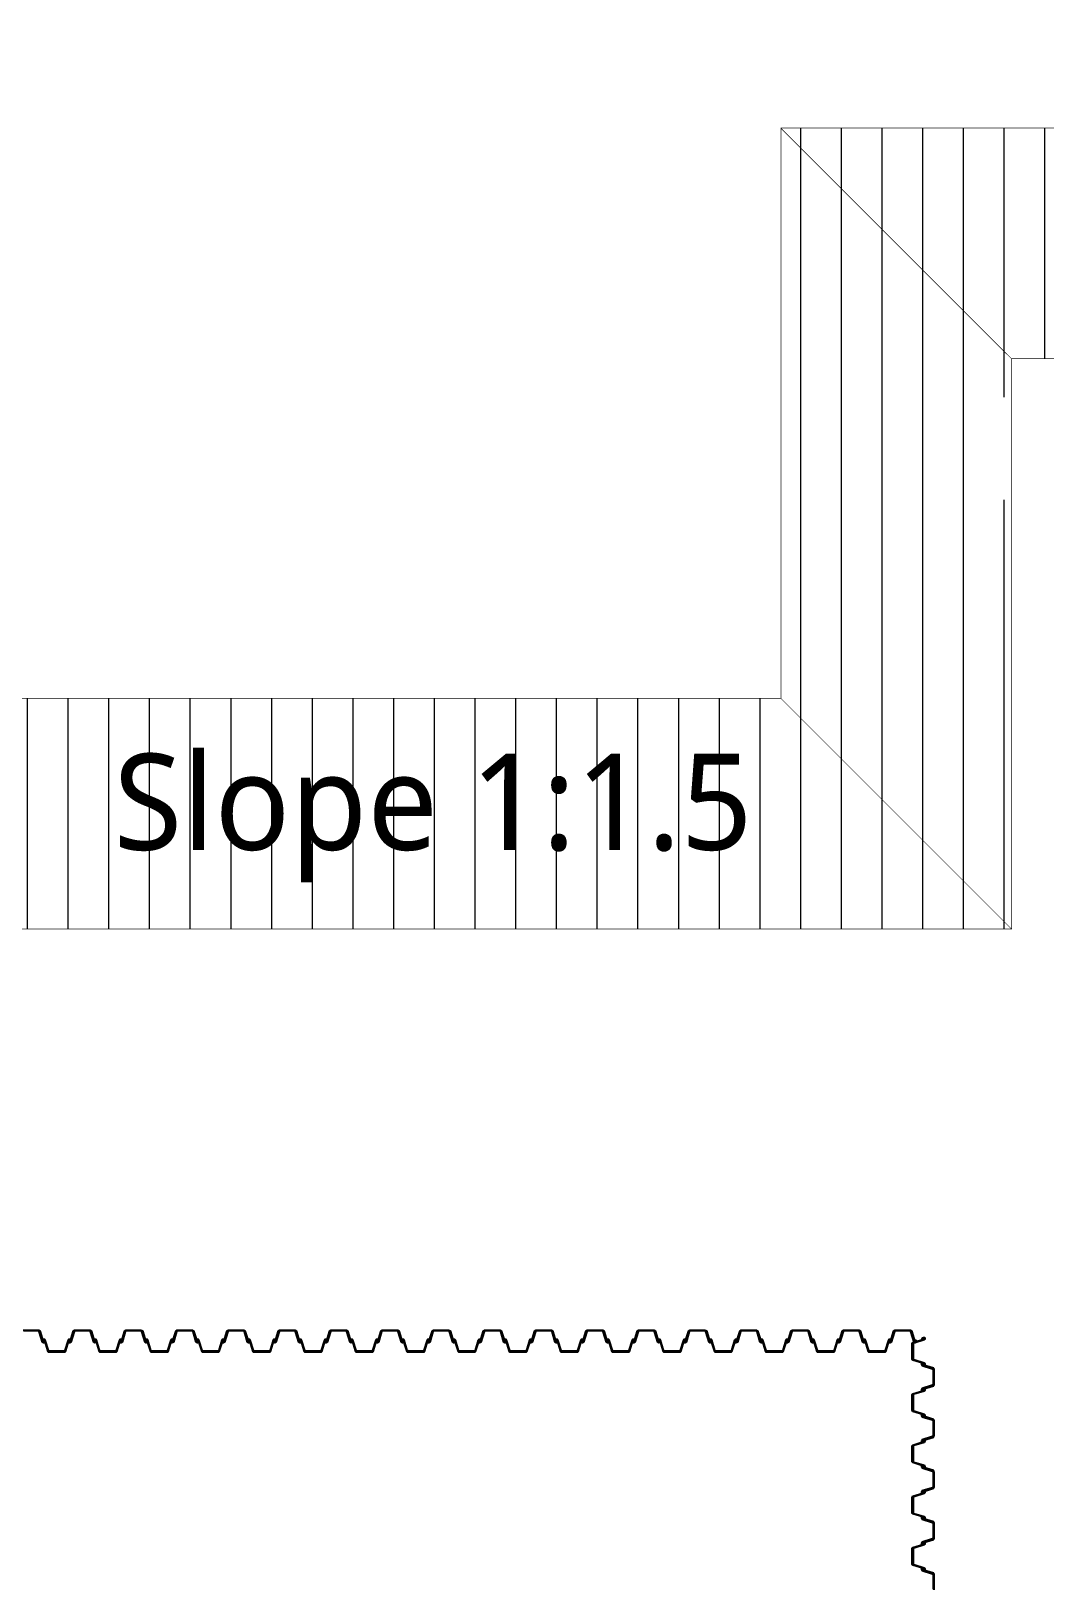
# Model space of a CAD drawing. Header units: millimetres. Extents: x -383953 to 676589, y -101685 to 196247.
# Drawn here: x 182300 to 198121, y 38310 to 62516 of the extents above; entities that cross this region are included whole.
import ezdxf
from ezdxf.enums import TextEntityAlignment as Align

# ---------------------------------------------------------------- set-up
doc = ezdxf.new("R2010")
doc.units = ezdxf.units.MM
doc.layers.add('$0$NDC_S_THIN LINE', color=7, linetype='Continuous', lineweight=20)
doc.layers.add('C-TEXT', color=7, linetype='Continuous')
doc.layers.add('SHEET Pile', color=2, linetype='Continuous')
doc.styles.add('JY-T', font='malgun.ttf')

msp = doc.modelspace()

# ---------------------------------------------------------------- hatches: boundary and pattern name
at = {"layer": '$0$NDC_S_THIN LINE', "ltscale": 100}
h = msp.add_hatch(dxfattribs=at)
h.set_pattern_fill('ANSI31', scale=200, angle=45)
h.paths.add_polyline_path([(178175, 46600), (176250, 46600), (176250, 41912.6), (176414.1, 41912.6, 0.3603311), (176430, 41925.8), (176482, 42095.4), (176520.5, 42095.4), (176565.7, 42239.8), (176834.3, 42239.8), (176896.2, 42078.8, -0.5059984), (176899, 42082.6), (176905.5, 42093.8, 0.6924774), (176885.2, 42074.9, 1.6194443), (176882.5, 42042.9), (176829, 42217.3, 0.2992329), (176814.1, 42227.1), (176585.9, 42227.1, 0.3602077), (176570, 42213.9), (176517.9, 42044.3), (176479.5, 42044.3), (176434.3, 41899.8), (176250, 41899.8), (176250, 41029.3, -0.2409523), (178175, 41733)])
h.paths.add_polyline_path([(177693.6, 42057.1), (177701, 42057.1, 0.5393699), (177703.7, 42061.2), (177696.3, 42061.2, -0.5393699)], flags=16)
h.paths.add_polyline_path([(179850, 44350), (178675, 44350), (178675, 41912.6), (178814.1, 41912.6, 0.3603311), (178830, 41925.8), (178882, 42095.4), (178920.5, 42095.4), (178965.7, 42239.8), (179234.3, 42239.8), (179296.2, 42078.8, -0.5059984), (179299, 42082.6), (179305.5, 42093.8, 0.6924774), (179285.2, 42074.9, 1.6194443), (179282.5, 42042.9), (179229, 42217.3, 0.2992329), (179214.1, 42227.1), (178985.9, 42227.1, 0.3602077), (178970, 42213.9), (178917.9, 42044.3), (178879.5, 42044.3), (178834.3, 41899.8), (178675, 41899.8), (178675, 41612.2, -0.1377781), (179661.6, 40899.8), (179800, 40899.8), (179800, 42218.9, 0.6982904), (179770, 42213.9), (179717.9, 42044.3), (179679.5, 42044.3), (179634.3, 41899.8), (179365.7, 41899.8), (179303.8, 42060.9, -0.5059984), (179301, 42057.1), (179286.4, 42057.1, 1.1344504), (179314.8, 42064.8, 1.6214623), (179317.5, 42096.7), (179371, 41922.4, 0.2992329), (179385.9, 41912.6), (179614.1, 41912.6, 0.3603311), (179630, 41925.8), (179682, 42095.4), (179720.5, 42095.4), (179765.7, 42239.8), (179800, 42239.8), (179800, 42312.5), (179850, 42403.3)])
h.paths.add_polyline_path([(179850, 45900), (179800, 45900), (179800, 46600), (178675, 46600), (178675, 44850), (179850, 44850)])
h.paths.add_polyline_path([(181950, 52100), (176250, 52100), (176250, 47100), (179800, 47100), (179800, 47500), (179850, 47500), (179850, 48500), (181950, 48500)])
h.paths.add_polyline_path([(191600, 52100), (181950, 52100), (181950, 48500), (191600, 48500)])
h.paths.add_polyline_path([(197600, 55200), (197400, 55200), (197400, 56000), (194000, 56000), (194000, 52100), (191600, 52100), (191600, 48500), (197600, 48500)])
h.paths.add_polyline_path([(199400, 61000), (194000, 61000), (194000, 56000), (197400, 56000), (197400, 56800), (197600, 56800), (197600, 57400), (199400, 57400)])
h.paths.add_polyline_path([(207800, 61000), (199400, 61000), (199400, 57400), (207800, 57400)])
h.paths.add_polyline_path([(213625, 61000), (207800, 61000), (207800, 57400), (213625, 57400)])
h.paths.add_polyline_path([(202345, 58797.3), (214615.8, 58854.4), (214598.8, 62515.8), (202328, 62458.7)], flags=9)

# ---------------------------------------------------------------- linework, layer by layer
at = {"layer": '$0$NDC_S_THIN LINE', "color": 7, "ltscale": 100, "const_width": 10}
for points in [[(176250, 40899.8), (176250, 52100), (194000, 52100), (194000, 61000), (213750, 61000)], [(194000, 61000), (197600, 57400)], [(179850, 40899.8), (179850, 48500), (197600, 48500), (197600, 57400), (213750, 57400)], [(194000, 52100), (197600, 48500)]]:
    msp.add_lwpolyline(points, dxfattribs=at)
at = {"layer": 'SHEET Pile'}
for points in [[(182177.5, 42239.8), (182422.5, 42239.8, -0.2992329), (182437.4, 42230.1), (182490.9, 42058.9, 0.2992329), (182493.6, 42057.1), (182501, 42057.1, 0.5393699), (182503.7, 42061.2), (182496.3, 42078.5, -0.5393699), (182499, 42082.6), (182506.4, 42082.6, -0.2992329), (182509.1, 42080.8), (182514.8, 42064.8, -0.5351003), (182501, 42044.3), (182493.6, 42044.3, -0.2992329), (182479.2, 42053.8)], [(182479, 42054.1), (182429, 42217.3, 0.2992329), (182414.1, 42227.1), (182185.9, 42227.1, 0.2992329)], [(183279, 42054.1), (183229, 42217.3, 0.2992329), (183214.1, 42227.1), (182985.9, 42227.1, 0.2992329), (182971, 42217.3), (182920.8, 42053.8, -0.2992329), (182906.4, 42044.3), (182899, 42044.3, -0.5351003), (182885.2, 42064.8), (182890.9, 42080.8, -0.2992329), (182893.6, 42082.6), (182901, 42082.6, -0.5393699), (182903.7, 42078.5), (182896.3, 42061.2, 0.5393699), (182899, 42057.1), (182906.4, 42057.1, 0.2992329), (182909.1, 42058.9), (182962.6, 42230.1, -0.2992329), (182977.5, 42239.8), (183222.5, 42239.8, -0.2992329), (183237.4, 42230.1), (183290.9, 42058.9, 0.2992329), (183293.6, 42057.1), (183301, 42057.1, 0.5393699), (183303.7, 42061.2), (183296.3, 42078.5, -0.5393699), (183299, 42082.6), (183306.4, 42082.6, -0.2992329), (183309.1, 42080.8), (183314.8, 42064.8, -0.5351003), (183301, 42044.3), (183293.6, 42044.3, -0.2992329), (183279.2, 42053.8)], [(184079, 42054.1), (184029, 42217.3, 0.2992329), (184014.1, 42227.1), (183785.9, 42227.1, 0.2992329), (183771, 42217.3), (183720.8, 42053.8, -0.2992329), (183706.4, 42044.3), (183699, 42044.3, -0.5351003), (183685.2, 42064.8), (183690.9, 42080.8, -0.2992329), (183693.6, 42082.6), (183701, 42082.6, -0.5393699), (183703.7, 42078.5), (183696.3, 42061.2, 0.5393699), (183699, 42057.1), (183706.4, 42057.1, 0.2992329), (183709.1, 42058.9), (183762.6, 42230.1, -0.2992329), (183777.5, 42239.8), (184022.5, 42239.8, -0.2992329), (184037.4, 42230.1), (184090.9, 42058.9, 0.2992329), (184093.6, 42057.1), (184101, 42057.1, 0.5393699), (184103.7, 42061.2), (184096.3, 42078.5, -0.5393699), (184099, 42082.6), (184106.4, 42082.6, -0.2992329), (184109.1, 42080.8), (184114.8, 42064.8, -0.5351003), (184101, 42044.3), (184093.6, 42044.3, -0.2992329), (184079.2, 42053.8)], [(184879, 42054.1), (184829, 42217.3, 0.2992329), (184814.1, 42227.1), (184585.9, 42227.1, 0.2992329), (184571, 42217.3), (184520.8, 42053.8, -0.2992329), (184506.4, 42044.3), (184499, 42044.3, -0.5351003), (184485.2, 42064.8), (184490.9, 42080.8, -0.2992329), (184493.6, 42082.6), (184501, 42082.6, -0.5393699), (184503.7, 42078.5), (184496.3, 42061.2, 0.5393699), (184499, 42057.1), (184506.4, 42057.1, 0.2992329), (184509.1, 42058.9), (184562.6, 42230.1, -0.2992329), (184577.5, 42239.8), (184822.5, 42239.8, -0.2992329), (184837.4, 42230.1), (184890.9, 42058.9, 0.2992329), (184893.6, 42057.1), (184901, 42057.1, 0.5393699), (184903.7, 42061.2), (184896.3, 42078.5, -0.5393699), (184899, 42082.6), (184906.4, 42082.6, -0.2992329), (184909.1, 42080.8), (184914.8, 42064.8, -0.5351003), (184901, 42044.3), (184893.6, 42044.3, -0.2992329), (184879.2, 42053.8)], [(185679, 42054.1), (185629, 42217.3, 0.2992329), (185614.1, 42227.1), (185385.9, 42227.1, 0.2992329), (185371, 42217.3), (185320.8, 42053.8, -0.2992329), (185306.4, 42044.3), (185299, 42044.3, -0.5351003), (185285.2, 42064.8), (185290.9, 42080.8, -0.2992329), (185293.6, 42082.6), (185301, 42082.6, -0.5393699), (185303.7, 42078.5), (185296.3, 42061.2, 0.5393699), (185299, 42057.1), (185306.4, 42057.1, 0.2992329), (185309.1, 42058.9), (185362.6, 42230.1, -0.2992329), (185377.5, 42239.8), (185622.5, 42239.8, -0.2992329), (185637.4, 42230.1), (185690.9, 42058.9, 0.2992329), (185693.6, 42057.1), (185701, 42057.1, 0.5393699), (185703.7, 42061.2), (185696.3, 42078.5, -0.5393699), (185699, 42082.6), (185706.4, 42082.6, -0.2992329), (185709.1, 42080.8), (185714.8, 42064.8, -0.5351003), (185701, 42044.3), (185693.6, 42044.3, -0.2992329), (185679.2, 42053.8)], [(186479, 42054.1), (186429, 42217.3, 0.2992329), (186414.1, 42227.1), (186185.9, 42227.1, 0.2992329), (186171, 42217.3), (186120.8, 42053.8, -0.2992329), (186106.4, 42044.3), (186099, 42044.3, -0.5351003), (186085.2, 42064.8), (186090.9, 42080.8, -0.2992329), (186093.6, 42082.6), (186101, 42082.6, -0.5393699), (186103.7, 42078.5), (186096.3, 42061.2, 0.5393699), (186099, 42057.1), (186106.4, 42057.1, 0.2992329), (186109.1, 42058.9), (186162.6, 42230.1, -0.2992329), (186177.5, 42239.8), (186422.5, 42239.8, -0.2992329), (186437.4, 42230.1), (186490.9, 42058.9, 0.2992329), (186493.6, 42057.1), (186501, 42057.1, 0.5393699), (186503.7, 42061.2), (186496.3, 42078.5, -0.5393699), (186499, 42082.6), (186506.4, 42082.6, -0.2992329), (186509.1, 42080.8), (186514.8, 42064.8, -0.5351003), (186501, 42044.3), (186493.6, 42044.3, -0.2992329), (186479.2, 42053.8)], [(187279, 42054.1), (187229, 42217.3, 0.2992329), (187214.1, 42227.1), (186985.9, 42227.1, 0.2992329), (186971, 42217.3), (186920.8, 42053.8, -0.2992329), (186906.4, 42044.3), (186899, 42044.3, -0.5351003), (186885.2, 42064.8), (186890.9, 42080.8, -0.2992329), (186893.6, 42082.6), (186901, 42082.6, -0.5393699), (186903.7, 42078.5), (186896.3, 42061.2, 0.5393699), (186899, 42057.1), (186906.4, 42057.1, 0.2992329), (186909.1, 42058.9), (186962.6, 42230.1, -0.2992329), (186977.5, 42239.8), (187222.5, 42239.8, -0.2992329), (187237.4, 42230.1), (187290.9, 42058.9, 0.2992329), (187293.6, 42057.1), (187301, 42057.1, 0.5393699), (187303.7, 42061.2), (187296.3, 42078.5, -0.5393699), (187299, 42082.6), (187306.4, 42082.6, -0.2992329), (187309.1, 42080.8), (187314.8, 42064.8, -0.5351003), (187301, 42044.3), (187293.6, 42044.3, -0.2992329), (187279.2, 42053.8)], [(188079, 42054.1), (188029, 42217.3, 0.2992329), (188014.1, 42227.1), (187785.9, 42227.1, 0.2992329), (187771, 42217.3), (187720.8, 42053.8, -0.2992329), (187706.4, 42044.3), (187699, 42044.3, -0.5351003), (187685.2, 42064.8), (187690.9, 42080.8, -0.2992329), (187693.6, 42082.6), (187701, 42082.6, -0.5393699), (187703.7, 42078.5), (187696.3, 42061.2, 0.5393699), (187699, 42057.1), (187706.4, 42057.1, 0.2992329), (187709.1, 42058.9), (187762.6, 42230.1, -0.2992329), (187777.5, 42239.8), (188022.5, 42239.8, -0.2992329), (188037.4, 42230.1), (188090.9, 42058.9, 0.2992329), (188093.6, 42057.1), (188101, 42057.1, 0.5393699), (188103.7, 42061.2), (188096.3, 42078.5, -0.5393699), (188099, 42082.6), (188106.4, 42082.6, -0.2992329), (188109.1, 42080.8), (188114.8, 42064.8, -0.5351003), (188101, 42044.3), (188093.6, 42044.3, -0.2992329), (188079.2, 42053.8)], [(188879, 42054.1), (188829, 42217.3, 0.2992329), (188814.1, 42227.1), (188585.9, 42227.1, 0.2992329), (188571, 42217.3), (188520.8, 42053.8, -0.2992329), (188506.4, 42044.3), (188499, 42044.3, -0.5351003), (188485.2, 42064.8), (188490.9, 42080.8, -0.2992329), (188493.6, 42082.6), (188501, 42082.6, -0.5393699), (188503.7, 42078.5), (188496.3, 42061.2, 0.5393699), (188499, 42057.1), (188506.4, 42057.1, 0.2992329), (188509.1, 42058.9), (188562.6, 42230.1, -0.2992329), (188577.5, 42239.8), (188822.5, 42239.8, -0.2992329), (188837.4, 42230.1), (188890.9, 42058.9, 0.2992329), (188893.6, 42057.1), (188901, 42057.1, 0.5393699), (188903.7, 42061.2), (188896.3, 42078.5, -0.5393699), (188899, 42082.6), (188906.4, 42082.6, -0.2992329), (188909.1, 42080.8), (188914.8, 42064.8, -0.5351003), (188901, 42044.3), (188893.6, 42044.3, -0.2992329), (188879.2, 42053.8)], [(189679, 42054.1), (189629, 42217.3, 0.2992329), (189614.1, 42227.1), (189385.9, 42227.1, 0.2992329), (189371, 42217.3), (189320.8, 42053.8, -0.2992329), (189306.4, 42044.3), (189299, 42044.3, -0.5351003), (189285.2, 42064.8), (189290.9, 42080.8, -0.2992329), (189293.6, 42082.6), (189301, 42082.6, -0.5393699), (189303.7, 42078.5), (189296.3, 42061.2, 0.5393699), (189299, 42057.1), (189306.4, 42057.1, 0.2992329), (189309.1, 42058.9), (189362.6, 42230.1, -0.2992329), (189377.5, 42239.8), (189622.5, 42239.8, -0.2992329), (189637.4, 42230.1), (189690.9, 42058.9, 0.2992329), (189693.6, 42057.1), (189701, 42057.1, 0.5393699), (189703.7, 42061.2), (189696.3, 42078.5, -0.5393699), (189699, 42082.6), (189706.4, 42082.6, -0.2992329), (189709.1, 42080.8), (189714.8, 42064.8, -0.5351003), (189701, 42044.3), (189693.6, 42044.3, -0.2992329), (189679.2, 42053.8)], [(190479, 42054.1), (190429, 42217.3, 0.2992329), (190414.1, 42227.1), (190185.9, 42227.1, 0.2992329), (190171, 42217.3), (190120.8, 42053.8, -0.2992329), (190106.4, 42044.3), (190099, 42044.3, -0.5351003), (190085.2, 42064.8), (190090.9, 42080.8, -0.2992329), (190093.6, 42082.6), (190101, 42082.6, -0.5393699), (190103.7, 42078.5), (190096.3, 42061.2, 0.5393699), (190099, 42057.1), (190106.4, 42057.1, 0.2992329), (190109.1, 42058.9), (190162.6, 42230.1, -0.2992329), (190177.5, 42239.8), (190422.5, 42239.8, -0.2992329), (190437.4, 42230.1), (190490.9, 42058.9, 0.2992329), (190493.6, 42057.1), (190501, 42057.1, 0.5393699), (190503.7, 42061.2), (190496.3, 42078.5, -0.5393699), (190499, 42082.6), (190506.4, 42082.6, -0.2992329), (190509.1, 42080.8), (190514.8, 42064.8, -0.5351003), (190501, 42044.3), (190493.6, 42044.3, -0.2992329), (190479.2, 42053.8)], [(191279, 42054.1), (191229, 42217.3, 0.2992329), (191214.1, 42227.1), (190985.9, 42227.1, 0.2992329), (190971, 42217.3), (190920.8, 42053.8, -0.2992329), (190906.4, 42044.3), (190899, 42044.3, -0.5351003), (190885.2, 42064.8), (190890.9, 42080.8, -0.2992329), (190893.6, 42082.6), (190901, 42082.6, -0.5393699), (190903.7, 42078.5), (190896.3, 42061.2, 0.5393699), (190899, 42057.1), (190906.4, 42057.1, 0.2992329), (190909.1, 42058.9), (190962.6, 42230.1, -0.2992329), (190977.5, 42239.8), (191222.5, 42239.8, -0.2992329), (191237.4, 42230.1), (191290.9, 42058.9, 0.2992329), (191293.6, 42057.1), (191301, 42057.1, 0.5393699), (191303.7, 42061.2), (191296.3, 42078.5, -0.5393699), (191299, 42082.6), (191306.4, 42082.6, -0.2992329), (191309.1, 42080.8), (191314.8, 42064.8, -0.5351003), (191301, 42044.3), (191293.6, 42044.3, -0.2992329), (191279.2, 42053.8)], [(192079, 42054.1), (192029, 42217.3, 0.2992329), (192014.1, 42227.1), (191785.9, 42227.1, 0.2992329), (191771, 42217.3), (191720.8, 42053.8, -0.2992329), (191706.4, 42044.3), (191699, 42044.3, -0.5351003), (191685.2, 42064.8), (191690.9, 42080.8, -0.2992329), (191693.6, 42082.6), (191701, 42082.6, -0.5393699), (191703.7, 42078.5), (191696.3, 42061.2, 0.5393699), (191699, 42057.1), (191706.4, 42057.1, 0.2992329), (191709.1, 42058.9), (191762.6, 42230.1, -0.2992329), (191777.5, 42239.8), (192022.5, 42239.8, -0.2992329), (192037.4, 42230.1), (192090.9, 42058.9, 0.2992329), (192093.6, 42057.1), (192101, 42057.1, 0.5393699), (192103.7, 42061.2), (192096.3, 42078.5, -0.5393699), (192099, 42082.6), (192106.4, 42082.6, -0.2992329), (192109.1, 42080.8), (192114.8, 42064.8, -0.5351003), (192101, 42044.3), (192093.6, 42044.3, -0.2992329), (192079.2, 42053.8)], [(192879, 42054.1), (192829, 42217.3, 0.2992329), (192814.1, 42227.1), (192585.9, 42227.1, 0.2992329), (192571, 42217.3), (192520.8, 42053.8, -0.2992329), (192506.4, 42044.3), (192499, 42044.3, -0.5351003), (192485.2, 42064.8), (192490.9, 42080.8, -0.2992329), (192493.6, 42082.6), (192501, 42082.6, -0.5393699), (192503.7, 42078.5), (192496.3, 42061.2, 0.5393699), (192499, 42057.1), (192506.4, 42057.1, 0.2992329), (192509.1, 42058.9), (192562.6, 42230.1, -0.2992329), (192577.5, 42239.8), (192822.5, 42239.8, -0.2992329), (192837.4, 42230.1), (192890.9, 42058.9, 0.2992329), (192893.6, 42057.1), (192901, 42057.1, 0.5393699), (192903.7, 42061.2), (192896.3, 42078.5, -0.5393699), (192899, 42082.6), (192906.4, 42082.6, -0.2992329), (192909.1, 42080.8), (192914.8, 42064.8, -0.5351003), (192901, 42044.3), (192893.6, 42044.3, -0.2992329), (192879.2, 42053.8)], [(193679, 42054.1), (193629, 42217.3, 0.2992329), (193614.1, 42227.1), (193385.9, 42227.1, 0.2992329), (193371, 42217.3), (193320.8, 42053.8, -0.2992329), (193306.4, 42044.3), (193299, 42044.3, -0.5351003), (193285.2, 42064.8), (193290.9, 42080.8, -0.2992329), (193293.6, 42082.6), (193301, 42082.6, -0.5393699), (193303.7, 42078.5), (193296.3, 42061.2, 0.5393699), (193299, 42057.1), (193306.4, 42057.1, 0.2992329), (193309.1, 42058.9), (193362.6, 42230.1, -0.2992329), (193377.5, 42239.8), (193622.5, 42239.8, -0.2992329), (193637.4, 42230.1), (193690.9, 42058.9, 0.2992329), (193693.6, 42057.1), (193701, 42057.1, 0.5393699), (193703.7, 42061.2), (193696.3, 42078.5, -0.5393699), (193699, 42082.6), (193706.4, 42082.6, -0.2992329), (193709.1, 42080.8), (193714.8, 42064.8, -0.5351003), (193701, 42044.3), (193693.6, 42044.3, -0.2992329), (193679.2, 42053.8)], [(194479, 42054.1), (194429, 42217.3, 0.2992329), (194414.1, 42227.1), (194185.9, 42227.1, 0.2992329), (194171, 42217.3), (194120.8, 42053.8, -0.2992329), (194106.4, 42044.3), (194099, 42044.3, -0.5351003), (194085.2, 42064.8), (194090.9, 42080.8, -0.2992329), (194093.6, 42082.6), (194101, 42082.6, -0.5393699), (194103.7, 42078.5), (194096.3, 42061.2, 0.5393699), (194099, 42057.1), (194106.4, 42057.1, 0.2992329), (194109.1, 42058.9), (194162.6, 42230.1, -0.2992329), (194177.5, 42239.8), (194422.5, 42239.8, -0.2992329), (194437.4, 42230.1), (194490.9, 42058.9, 0.2992329), (194493.6, 42057.1), (194501, 42057.1, 0.5393699), (194503.7, 42061.2), (194496.3, 42078.5, -0.5393699), (194499, 42082.6), (194506.4, 42082.6, -0.2992329), (194509.1, 42080.8), (194514.8, 42064.8, -0.5351003), (194501, 42044.3), (194493.6, 42044.3, -0.2992329), (194479.2, 42053.8)], [(195279, 42054.1), (195229, 42217.3, 0.2992329), (195214.1, 42227.1), (194985.9, 42227.1, 0.2992329), (194971, 42217.3), (194920.8, 42053.8, -0.2992329), (194906.4, 42044.3), (194899, 42044.3, -0.5351003), (194885.2, 42064.8), (194890.9, 42080.8, -0.2992329), (194893.6, 42082.6), (194901, 42082.6, -0.5393699), (194903.7, 42078.5), (194896.3, 42061.2, 0.5393699), (194899, 42057.1), (194906.4, 42057.1, 0.2992329), (194909.1, 42058.9), (194962.6, 42230.1, -0.2992329), (194977.5, 42239.8), (195222.5, 42239.8, -0.2992329), (195237.4, 42230.1), (195290.9, 42058.9, 0.2992329), (195293.6, 42057.1), (195301, 42057.1, 0.5393699), (195303.7, 42061.2), (195296.3, 42078.5, -0.5393699), (195299, 42082.6), (195306.4, 42082.6, -0.2992329), (195309.1, 42080.8), (195314.8, 42064.8, -0.5351003), (195301, 42044.3), (195293.6, 42044.3, -0.2992329), (195279.2, 42053.8)], [(196079, 42054.1), (196029, 42217.3, 0.2992329), (196014.1, 42227.1), (195785.9, 42227.1, 0.2992329), (195771, 42217.3), (195720.8, 42053.8, -0.2992329), (195706.4, 42044.3), (195699, 42044.3, -0.5351003), (195685.2, 42064.8), (195690.9, 42080.8, -0.2992329), (195693.6, 42082.6), (195701, 42082.6, -0.5393699), (195703.7, 42078.5), (195696.3, 42061.2, 0.5393699), (195699, 42057.1), (195706.4, 42057.1, 0.2992329), (195709.1, 42058.9), (195762.6, 42230.1, -0.2992329), (195777.5, 42239.8), (196022.5, 42239.8, -0.2992329), (196037.4, 42230.1), (196090.9, 42058.9, 0.2992329), (196093.6, 42057.1), (196101, 42057.1, 0.5393699), (196103.7, 42061.2), (196096.3, 42078.5, -0.5393699), (196099, 42082.6), (196106.4, 42082.6, -0.2992329), (196109.1, 42080.8), (196114.8, 42064.8, -0.5351003), (196101, 42044.3), (196093.6, 42044.3, -0.2992329), (196079.2, 42053.8)], [(196235.7, 42089), (196072.5, 42039, 0.2992329), (196062.8, 42024.1), (196062.8, 41795.9, 0.2992329), (196072.5, 41781), (196236, 41730.8, -0.2992329), (196245.5, 41716.4), (196245.5, 41709, -0.5351003), (196225.1, 41695.2), (196209, 41700.9, -0.2992329), (196207.2, 41703.6), (196207.2, 41711, -0.5393699), (196211.4, 41713.7), (196228.6, 41706.3, 0.5393699), (196232.8, 41709), (196232.8, 41716.4, 0.2992329), (196231, 41719.1), (196059.8, 41772.6, -0.2992329), (196050, 41787.5), (196050, 42032.5, -0.2992329), (196059.8, 42047.4), (196231, 42100.9, 0.2992329), (196232.8, 42103.6), (196232.8, 42111, 0.5393699), (196228.6, 42113.7), (196211.4, 42106.3, -0.5393699), (196207.2, 42109), (196207.2, 42116.4, -0.2992329), (196209, 42119.1), (196225.1, 42124.8, -0.5351003), (196245.5, 42111), (196245.5, 42103.6, -0.2992329), (196236, 42089.2)], [(182879, 42085.6), (182829, 41922.4, -0.2992329), (182814.1, 41912.6), (182585.9, 41912.6, -0.2992329), (182571, 41922.4), (182520.8, 42085.9, 0.2992329), (182506.4, 42095.4), (182499, 42095.4, 0.5351003), (182485.2, 42074.9), (182490.9, 42058.9, 0.2992329), (182493.6, 42057.1), (182501, 42057.1, 0.5393699), (182503.7, 42061.2), (182496.3, 42078.5, -0.5393699), (182499, 42082.6), (182506.4, 42082.6, -0.2992329), (182509.1, 42080.8), (182562.6, 41909.6, 0.2992329), (182577.5, 41899.8), (182822.5, 41899.8, 0.2992329), (182837.4, 41909.6), (182890.9, 42080.8, -0.2992329), (182893.6, 42082.6), (182901, 42082.6, -0.5393699), (182903.7, 42078.5), (182896.3, 42061.2, 0.5393699), (182899, 42057.1), (182906.4, 42057.1, 0.2992329), (182909.1, 42058.9), (182914.8, 42074.9, 0.5351003), (182901, 42095.4), (182893.6, 42095.4, 0.2992329), (182879.2, 42085.9)], [(183679, 42085.6), (183629, 41922.4, -0.2992329), (183614.1, 41912.6), (183385.9, 41912.6, -0.2992329), (183371, 41922.4), (183320.8, 42085.9, 0.2992329), (183306.4, 42095.4), (183299, 42095.4, 0.5351003), (183285.2, 42074.9), (183290.9, 42058.9, 0.2992329), (183293.6, 42057.1), (183301, 42057.1, 0.5393699), (183303.7, 42061.2), (183296.3, 42078.5, -0.5393699), (183299, 42082.6), (183306.4, 42082.6, -0.2992329), (183309.1, 42080.8), (183362.6, 41909.6, 0.2992329), (183377.5, 41899.8), (183622.5, 41899.8, 0.2992329), (183637.4, 41909.6), (183690.9, 42080.8, -0.2992329), (183693.6, 42082.6), (183701, 42082.6, -0.5393699), (183703.7, 42078.5), (183696.3, 42061.2, 0.5393699), (183699, 42057.1), (183706.4, 42057.1, 0.2992329), (183709.1, 42058.9), (183714.8, 42074.9, 0.5351003), (183701, 42095.4), (183693.6, 42095.4, 0.2992329), (183679.2, 42085.9)], [(184479, 42085.6), (184429, 41922.4, -0.2992329), (184414.1, 41912.6), (184185.9, 41912.6, -0.2992329), (184171, 41922.4), (184120.8, 42085.9, 0.2992329), (184106.4, 42095.4), (184099, 42095.4, 0.5351003), (184085.2, 42074.9), (184090.9, 42058.9, 0.2992329), (184093.6, 42057.1), (184101, 42057.1, 0.5393699), (184103.7, 42061.2), (184096.3, 42078.5, -0.5393699), (184099, 42082.6), (184106.4, 42082.6, -0.2992329), (184109.1, 42080.8), (184162.6, 41909.6, 0.2992329), (184177.5, 41899.8), (184422.5, 41899.8, 0.2992329), (184437.4, 41909.6), (184490.9, 42080.8, -0.2992329), (184493.6, 42082.6), (184501, 42082.6, -0.5393699), (184503.7, 42078.5), (184496.3, 42061.2, 0.5393699), (184499, 42057.1), (184506.4, 42057.1, 0.2992329), (184509.1, 42058.9), (184514.8, 42074.9, 0.5351003), (184501, 42095.4), (184493.6, 42095.4, 0.2992329), (184479.2, 42085.9)], [(185279, 42085.6), (185229, 41922.4, -0.2992329), (185214.1, 41912.6), (184985.9, 41912.6, -0.2992329), (184971, 41922.4), (184920.8, 42085.9, 0.2992329), (184906.4, 42095.4), (184899, 42095.4, 0.5351003), (184885.2, 42074.9), (184890.9, 42058.9, 0.2992329), (184893.6, 42057.1), (184901, 42057.1, 0.5393699), (184903.7, 42061.2), (184896.3, 42078.5, -0.5393699), (184899, 42082.6), (184906.4, 42082.6, -0.2992329), (184909.1, 42080.8), (184962.6, 41909.6, 0.2992329), (184977.5, 41899.8), (185222.5, 41899.8, 0.2992329), (185237.4, 41909.6), (185290.9, 42080.8, -0.2992329), (185293.6, 42082.6), (185301, 42082.6, -0.5393699), (185303.7, 42078.5), (185296.3, 42061.2, 0.5393699), (185299, 42057.1), (185306.4, 42057.1, 0.2992329), (185309.1, 42058.9), (185314.8, 42074.9, 0.5351003), (185301, 42095.4), (185293.6, 42095.4, 0.2992329), (185279.2, 42085.9)], [(186079, 42085.6), (186029, 41922.4, -0.2992329), (186014.1, 41912.6), (185785.9, 41912.6, -0.2992329), (185771, 41922.4), (185720.8, 42085.9, 0.2992329), (185706.4, 42095.4), (185699, 42095.4, 0.5351003), (185685.2, 42074.9), (185690.9, 42058.9, 0.2992329), (185693.6, 42057.1), (185701, 42057.1, 0.5393699), (185703.7, 42061.2), (185696.3, 42078.5, -0.5393699), (185699, 42082.6), (185706.4, 42082.6, -0.2992329), (185709.1, 42080.8), (185762.6, 41909.6, 0.2992329), (185777.5, 41899.8), (186022.5, 41899.8, 0.2992329), (186037.4, 41909.6), (186090.9, 42080.8, -0.2992329), (186093.6, 42082.6), (186101, 42082.6, -0.5393699), (186103.7, 42078.5), (186096.3, 42061.2, 0.5393699), (186099, 42057.1), (186106.4, 42057.1, 0.2992329), (186109.1, 42058.9), (186114.8, 42074.9, 0.5351003), (186101, 42095.4), (186093.6, 42095.4, 0.2992329), (186079.2, 42085.9)], [(186879, 42085.6), (186829, 41922.4, -0.2992329), (186814.1, 41912.6), (186585.9, 41912.6, -0.2992329), (186571, 41922.4), (186520.8, 42085.9, 0.2992329), (186506.4, 42095.4), (186499, 42095.4, 0.5351003), (186485.2, 42074.9), (186490.9, 42058.9, 0.2992329), (186493.6, 42057.1), (186501, 42057.1, 0.5393699), (186503.7, 42061.2), (186496.3, 42078.5, -0.5393699), (186499, 42082.6), (186506.4, 42082.6, -0.2992329), (186509.1, 42080.8), (186562.6, 41909.6, 0.2992329), (186577.5, 41899.8), (186822.5, 41899.8, 0.2992329), (186837.4, 41909.6), (186890.9, 42080.8, -0.2992329), (186893.6, 42082.6), (186901, 42082.6, -0.5393699), (186903.7, 42078.5), (186896.3, 42061.2, 0.5393699), (186899, 42057.1), (186906.4, 42057.1, 0.2992329), (186909.1, 42058.9), (186914.8, 42074.9, 0.5351003), (186901, 42095.4), (186893.6, 42095.4, 0.2992329), (186879.2, 42085.9)], [(187679, 42085.6), (187629, 41922.4, -0.2992329), (187614.1, 41912.6), (187385.9, 41912.6, -0.2992329), (187371, 41922.4), (187320.8, 42085.9, 0.2992329), (187306.4, 42095.4), (187299, 42095.4, 0.5351003), (187285.2, 42074.9), (187290.9, 42058.9, 0.2992329), (187293.6, 42057.1), (187301, 42057.1, 0.5393699), (187303.7, 42061.2), (187296.3, 42078.5, -0.5393699), (187299, 42082.6), (187306.4, 42082.6, -0.2992329), (187309.1, 42080.8), (187362.6, 41909.6, 0.2992329), (187377.5, 41899.8), (187622.5, 41899.8, 0.2992329), (187637.4, 41909.6), (187690.9, 42080.8, -0.2992329), (187693.6, 42082.6), (187701, 42082.6, -0.5393699), (187703.7, 42078.5), (187696.3, 42061.2, 0.5393699), (187699, 42057.1), (187706.4, 42057.1, 0.2992329), (187709.1, 42058.9), (187714.8, 42074.9, 0.5351003), (187701, 42095.4), (187693.6, 42095.4, 0.2992329), (187679.2, 42085.9)], [(188479, 42085.6), (188429, 41922.4, -0.2992329), (188414.1, 41912.6), (188185.9, 41912.6, -0.2992329), (188171, 41922.4), (188120.8, 42085.9, 0.2992329), (188106.4, 42095.4), (188099, 42095.4, 0.5351003), (188085.2, 42074.9), (188090.9, 42058.9, 0.2992329), (188093.6, 42057.1), (188101, 42057.1, 0.5393699), (188103.7, 42061.2), (188096.3, 42078.5, -0.5393699), (188099, 42082.6), (188106.4, 42082.6, -0.2992329), (188109.1, 42080.8), (188162.6, 41909.6, 0.2992329), (188177.5, 41899.8), (188422.5, 41899.8, 0.2992329), (188437.4, 41909.6), (188490.9, 42080.8, -0.2992329), (188493.6, 42082.6), (188501, 42082.6, -0.5393699), (188503.7, 42078.5), (188496.3, 42061.2, 0.5393699), (188499, 42057.1), (188506.4, 42057.1, 0.2992329), (188509.1, 42058.9), (188514.8, 42074.9, 0.5351003), (188501, 42095.4), (188493.6, 42095.4, 0.2992329), (188479.2, 42085.9)], [(189279, 42085.6), (189229, 41922.4, -0.2992329), (189214.1, 41912.6), (188985.9, 41912.6, -0.2992329), (188971, 41922.4), (188920.8, 42085.9, 0.2992329), (188906.4, 42095.4), (188899, 42095.4, 0.5351003), (188885.2, 42074.9), (188890.9, 42058.9, 0.2992329), (188893.6, 42057.1), (188901, 42057.1, 0.5393699), (188903.7, 42061.2), (188896.3, 42078.5, -0.5393699), (188899, 42082.6), (188906.4, 42082.6, -0.2992329), (188909.1, 42080.8), (188962.6, 41909.6, 0.2992329), (188977.5, 41899.8), (189222.5, 41899.8, 0.2992329), (189237.4, 41909.6), (189290.9, 42080.8, -0.2992329), (189293.6, 42082.6), (189301, 42082.6, -0.5393699), (189303.7, 42078.5), (189296.3, 42061.2, 0.5393699), (189299, 42057.1), (189306.4, 42057.1, 0.2992329), (189309.1, 42058.9), (189314.8, 42074.9, 0.5351003), (189301, 42095.4), (189293.6, 42095.4, 0.2992329), (189279.2, 42085.9)], [(190079, 42085.6), (190029, 41922.4, -0.2992329), (190014.1, 41912.6), (189785.9, 41912.6, -0.2992329), (189771, 41922.4), (189720.8, 42085.9, 0.2992329), (189706.4, 42095.4), (189699, 42095.4, 0.5351003), (189685.2, 42074.9), (189690.9, 42058.9, 0.2992329), (189693.6, 42057.1), (189701, 42057.1, 0.5393699), (189703.7, 42061.2), (189696.3, 42078.5, -0.5393699), (189699, 42082.6), (189706.4, 42082.6, -0.2992329), (189709.1, 42080.8), (189762.6, 41909.6, 0.2992329), (189777.5, 41899.8), (190022.5, 41899.8, 0.2992329), (190037.4, 41909.6), (190090.9, 42080.8, -0.2992329), (190093.6, 42082.6), (190101, 42082.6, -0.5393699), (190103.7, 42078.5), (190096.3, 42061.2, 0.5393699), (190099, 42057.1), (190106.4, 42057.1, 0.2992329), (190109.1, 42058.9), (190114.8, 42074.9, 0.5351003), (190101, 42095.4), (190093.6, 42095.4, 0.2992329), (190079.2, 42085.9)], [(190879, 42085.6), (190829, 41922.4, -0.2992329), (190814.1, 41912.6), (190585.9, 41912.6, -0.2992329), (190571, 41922.4), (190520.8, 42085.9, 0.2992329), (190506.4, 42095.4), (190499, 42095.4, 0.5351003), (190485.2, 42074.9), (190490.9, 42058.9, 0.2992329), (190493.6, 42057.1), (190501, 42057.1, 0.5393699), (190503.7, 42061.2), (190496.3, 42078.5, -0.5393699), (190499, 42082.6), (190506.4, 42082.6, -0.2992329), (190509.1, 42080.8), (190562.6, 41909.6, 0.2992329), (190577.5, 41899.8), (190822.5, 41899.8, 0.2992329), (190837.4, 41909.6), (190890.9, 42080.8, -0.2992329), (190893.6, 42082.6), (190901, 42082.6, -0.5393699), (190903.7, 42078.5), (190896.3, 42061.2, 0.5393699), (190899, 42057.1), (190906.4, 42057.1, 0.2992329), (190909.1, 42058.9), (190914.8, 42074.9, 0.5351003), (190901, 42095.4), (190893.6, 42095.4, 0.2992329), (190879.2, 42085.9)], [(191679, 42085.6), (191629, 41922.4, -0.2992329), (191614.1, 41912.6), (191385.9, 41912.6, -0.2992329), (191371, 41922.4), (191320.8, 42085.9, 0.2992329), (191306.4, 42095.4), (191299, 42095.4, 0.5351003), (191285.2, 42074.9), (191290.9, 42058.9, 0.2992329), (191293.6, 42057.1), (191301, 42057.1, 0.5393699), (191303.7, 42061.2), (191296.3, 42078.5, -0.5393699), (191299, 42082.6), (191306.4, 42082.6, -0.2992329), (191309.1, 42080.8), (191362.6, 41909.6, 0.2992329), (191377.5, 41899.8), (191622.5, 41899.8, 0.2992329), (191637.4, 41909.6), (191690.9, 42080.8, -0.2992329), (191693.6, 42082.6), (191701, 42082.6, -0.5393699), (191703.7, 42078.5), (191696.3, 42061.2, 0.5393699), (191699, 42057.1), (191706.4, 42057.1, 0.2992329), (191709.1, 42058.9), (191714.8, 42074.9, 0.5351003), (191701, 42095.4), (191693.6, 42095.4, 0.2992329), (191679.2, 42085.9)], [(192479, 42085.6), (192429, 41922.4, -0.2992329), (192414.1, 41912.6), (192185.9, 41912.6, -0.2992329), (192171, 41922.4), (192120.8, 42085.9, 0.2992329), (192106.4, 42095.4), (192099, 42095.4, 0.5351003), (192085.2, 42074.9), (192090.9, 42058.9, 0.2992329), (192093.6, 42057.1), (192101, 42057.1, 0.5393699), (192103.7, 42061.2), (192096.3, 42078.5, -0.5393699), (192099, 42082.6), (192106.4, 42082.6, -0.2992329), (192109.1, 42080.8), (192162.6, 41909.6, 0.2992329), (192177.5, 41899.8), (192422.5, 41899.8, 0.2992329), (192437.4, 41909.6), (192490.9, 42080.8, -0.2992329), (192493.6, 42082.6), (192501, 42082.6, -0.5393699), (192503.7, 42078.5), (192496.3, 42061.2, 0.5393699), (192499, 42057.1), (192506.4, 42057.1, 0.2992329), (192509.1, 42058.9), (192514.8, 42074.9, 0.5351003), (192501, 42095.4), (192493.6, 42095.4, 0.2992329), (192479.2, 42085.9)], [(193279, 42085.6), (193229, 41922.4, -0.2992329), (193214.1, 41912.6), (192985.9, 41912.6, -0.2992329), (192971, 41922.4), (192920.8, 42085.9, 0.2992329), (192906.4, 42095.4), (192899, 42095.4, 0.5351003), (192885.2, 42074.9), (192890.9, 42058.9, 0.2992329), (192893.6, 42057.1), (192901, 42057.1, 0.5393699), (192903.7, 42061.2), (192896.3, 42078.5, -0.5393699), (192899, 42082.6), (192906.4, 42082.6, -0.2992329), (192909.1, 42080.8), (192962.6, 41909.6, 0.2992329), (192977.5, 41899.8), (193222.5, 41899.8, 0.2992329), (193237.4, 41909.6), (193290.9, 42080.8, -0.2992329), (193293.6, 42082.6), (193301, 42082.6, -0.5393699), (193303.7, 42078.5), (193296.3, 42061.2, 0.5393699), (193299, 42057.1), (193306.4, 42057.1, 0.2992329), (193309.1, 42058.9), (193314.8, 42074.9, 0.5351003), (193301, 42095.4), (193293.6, 42095.4, 0.2992329), (193279.2, 42085.9)], [(194079, 42085.6), (194029, 41922.4, -0.2992329), (194014.1, 41912.6), (193785.9, 41912.6, -0.2992329), (193771, 41922.4), (193720.8, 42085.9, 0.2992329), (193706.4, 42095.4), (193699, 42095.4, 0.5351003), (193685.2, 42074.9), (193690.9, 42058.9, 0.2992329), (193693.6, 42057.1), (193701, 42057.1, 0.5393699), (193703.7, 42061.2), (193696.3, 42078.5, -0.5393699), (193699, 42082.6), (193706.4, 42082.6, -0.2992329), (193709.1, 42080.8), (193762.6, 41909.6, 0.2992329), (193777.5, 41899.8), (194022.5, 41899.8, 0.2992329), (194037.4, 41909.6), (194090.9, 42080.8, -0.2992329), (194093.6, 42082.6), (194101, 42082.6, -0.5393699), (194103.7, 42078.5), (194096.3, 42061.2, 0.5393699), (194099, 42057.1), (194106.4, 42057.1, 0.2992329), (194109.1, 42058.9), (194114.8, 42074.9, 0.5351003), (194101, 42095.4), (194093.6, 42095.4, 0.2992329), (194079.2, 42085.9)], [(194879, 42085.6), (194829, 41922.4, -0.2992329), (194814.1, 41912.6), (194585.9, 41912.6, -0.2992329), (194571, 41922.4), (194520.8, 42085.9, 0.2992329), (194506.4, 42095.4), (194499, 42095.4, 0.5351003), (194485.2, 42074.9), (194490.9, 42058.9, 0.2992329), (194493.6, 42057.1), (194501, 42057.1, 0.5393699), (194503.7, 42061.2), (194496.3, 42078.5, -0.5393699), (194499, 42082.6), (194506.4, 42082.6, -0.2992329), (194509.1, 42080.8), (194562.6, 41909.6, 0.2992329), (194577.5, 41899.8), (194822.5, 41899.8, 0.2992329), (194837.4, 41909.6), (194890.9, 42080.8, -0.2992329), (194893.6, 42082.6), (194901, 42082.6, -0.5393699), (194903.7, 42078.5), (194896.3, 42061.2, 0.5393699), (194899, 42057.1), (194906.4, 42057.1, 0.2992329), (194909.1, 42058.9), (194914.8, 42074.9, 0.5351003), (194901, 42095.4), (194893.6, 42095.4, 0.2992329), (194879.2, 42085.9)], [(195679, 42085.6), (195629, 41922.4, -0.2992329), (195614.1, 41912.6), (195385.9, 41912.6, -0.2992329), (195371, 41922.4), (195320.8, 42085.9, 0.2992329), (195306.4, 42095.4), (195299, 42095.4, 0.5351003), (195285.2, 42074.9), (195290.9, 42058.9, 0.2992329), (195293.6, 42057.1), (195301, 42057.1, 0.5393699), (195303.7, 42061.2), (195296.3, 42078.5, -0.5393699), (195299, 42082.6), (195306.4, 42082.6, -0.2992329), (195309.1, 42080.8), (195362.6, 41909.6, 0.2992329), (195377.5, 41899.8), (195622.5, 41899.8, 0.2992329), (195637.4, 41909.6), (195690.9, 42080.8, -0.2992329), (195693.6, 42082.6), (195701, 42082.6, -0.5393699), (195703.7, 42078.5), (195696.3, 42061.2, 0.5393699), (195699, 42057.1), (195706.4, 42057.1, 0.2992329), (195709.1, 42058.9), (195714.8, 42074.9, 0.5351003), (195701, 42095.4), (195693.6, 42095.4, 0.2992329), (195679.2, 42085.9)], [(196204.3, 41689), (196367.5, 41639, -0.2992329), (196377.2, 41624.1), (196377.2, 41395.9, -0.2992329), (196367.5, 41381), (196204, 41330.8, 0.2992329), (196194.5, 41316.4), (196194.5, 41309, 0.5351003), (196214.9, 41295.2), (196231, 41300.9, 0.2992329), (196232.8, 41303.6), (196232.8, 41311, 0.5393699), (196228.6, 41313.7), (196211.4, 41306.3, -0.5393699), (196207.2, 41309), (196207.2, 41316.4, -0.2992329), (196209, 41319.1), (196380.2, 41372.6, 0.2992329), (196390, 41387.5), (196390, 41632.5, 0.2992329), (196380.2, 41647.4), (196209, 41700.9, -0.2992329), (196207.2, 41703.6), (196207.2, 41711, -0.5393699), (196211.4, 41713.7), (196228.6, 41706.3, 0.5393699), (196232.8, 41709), (196232.8, 41716.4, 0.2992329), (196231, 41719.1), (196214.9, 41724.8, 0.5351003), (196194.5, 41711), (196194.5, 41703.6, 0.2992329), (196204, 41689.2)], [(196235.7, 41289), (196072.5, 41239, 0.2992329), (196062.8, 41224.1), (196062.8, 40995.9, 0.2992329), (196072.5, 40981), (196236, 40930.8, -0.2992329), (196245.5, 40916.4), (196245.5, 40909, -0.5351003), (196225.1, 40895.2), (196209, 40900.9, -0.2992329), (196207.2, 40903.6), (196207.2, 40911, -0.5393699), (196211.4, 40913.7), (196228.6, 40906.3, 0.5393699), (196232.8, 40909), (196232.8, 40916.4, 0.2992329), (196231, 40919.1), (196059.8, 40972.6, -0.2992329), (196050, 40987.5), (196050, 41232.5, -0.2992329), (196059.8, 41247.4), (196231, 41300.9, 0.2992329), (196232.8, 41303.6), (196232.8, 41311, 0.5393699), (196228.6, 41313.7), (196211.4, 41306.3, -0.5393699), (196207.2, 41309), (196207.2, 41316.4, -0.2992329), (196209, 41319.1), (196225.1, 41324.8, -0.5351003), (196245.5, 41311), (196245.5, 41303.6, -0.2992329), (196236, 41289.2)], [(196204.3, 40889), (196367.5, 40839, -0.2992329), (196377.2, 40824.1), (196377.2, 40595.9, -0.2992329), (196367.5, 40581), (196204, 40530.8, 0.2992329), (196194.5, 40516.4), (196194.5, 40509, 0.5351003), (196214.9, 40495.2), (196231, 40500.9, 0.2992329), (196232.8, 40503.6), (196232.8, 40511, 0.5393699), (196228.6, 40513.7), (196211.4, 40506.3, -0.5393699), (196207.2, 40509), (196207.2, 40516.4, -0.2992329), (196209, 40519.1), (196380.2, 40572.6, 0.2992329), (196390, 40587.5), (196390, 40832.5, 0.2992329), (196380.2, 40847.4), (196209, 40900.9, -0.2992329), (196207.2, 40903.6), (196207.2, 40911, -0.5393699), (196211.4, 40913.7), (196228.6, 40906.3, 0.5393699), (196232.8, 40909), (196232.8, 40916.4, 0.2992329), (196231, 40919.1), (196214.9, 40924.8, 0.5351003), (196194.5, 40911), (196194.5, 40903.6, 0.2992329), (196204, 40889.2)], [(196235.7, 40489), (196072.5, 40439, 0.2992329), (196062.8, 40424.1), (196062.8, 40195.9, 0.2992329), (196072.5, 40181), (196236, 40130.8, -0.2992329), (196245.5, 40116.4), (196245.5, 40109, -0.5351003), (196225.1, 40095.2), (196209, 40100.9, -0.2992329), (196207.2, 40103.6), (196207.2, 40111, -0.5393699), (196211.4, 40113.7), (196228.6, 40106.3, 0.5393699), (196232.8, 40109), (196232.8, 40116.4, 0.2992329), (196231, 40119.1), (196059.8, 40172.6, -0.2992329), (196050, 40187.5), (196050, 40432.5, -0.2992329), (196059.8, 40447.4), (196231, 40500.9, 0.2992329), (196232.8, 40503.6), (196232.8, 40511, 0.5393699), (196228.6, 40513.7), (196211.4, 40506.3, -0.5393699), (196207.2, 40509), (196207.2, 40516.4, -0.2992329), (196209, 40519.1), (196225.1, 40524.8, -0.5351003), (196245.5, 40511), (196245.5, 40503.6, -0.2992329), (196236, 40489.2)], [(196204.3, 40089), (196367.5, 40039, -0.2992329), (196377.2, 40024.1), (196377.2, 39795.9, -0.2992329), (196367.5, 39781), (196204, 39730.8, 0.2992329), (196194.5, 39716.4), (196194.5, 39709, 0.5351003), (196214.9, 39695.2), (196231, 39700.9, 0.2992329), (196232.8, 39703.6), (196232.8, 39711, 0.5393699), (196228.6, 39713.7), (196211.4, 39706.3, -0.5393699), (196207.2, 39709), (196207.2, 39716.4, -0.2992329), (196209, 39719.1), (196380.2, 39772.6, 0.2992329), (196390, 39787.5), (196390, 40032.5, 0.2992329), (196380.2, 40047.4), (196209, 40100.9, -0.2992329), (196207.2, 40103.6), (196207.2, 40111, -0.5393699), (196211.4, 40113.7), (196228.6, 40106.3, 0.5393699), (196232.8, 40109), (196232.8, 40116.4, 0.2992329), (196231, 40119.1), (196214.9, 40124.8, 0.5351003), (196194.5, 40111), (196194.5, 40103.6, 0.2992329), (196204, 40089.2)], [(196235.7, 39689), (196072.5, 39639, 0.2992329), (196062.8, 39624.1), (196062.8, 39395.9, 0.2992329), (196072.5, 39381), (196236, 39330.8, -0.2992329), (196245.5, 39316.4), (196245.5, 39309, -0.5351003), (196225.1, 39295.2), (196209, 39300.9, -0.2992329), (196207.2, 39303.6), (196207.2, 39311, -0.5393699), (196211.4, 39313.7), (196228.6, 39306.3, 0.5393699), (196232.8, 39309), (196232.8, 39316.4, 0.2992329), (196231, 39319.1), (196059.8, 39372.6, -0.2992329), (196050, 39387.5), (196050, 39632.5, -0.2992329), (196059.8, 39647.4), (196231, 39700.9, 0.2992329), (196232.8, 39703.6), (196232.8, 39711, 0.5393699), (196228.6, 39713.7), (196211.4, 39706.3, -0.5393699), (196207.2, 39709), (196207.2, 39716.4, -0.2992329), (196209, 39719.1), (196225.1, 39724.8, -0.5351003), (196245.5, 39711), (196245.5, 39703.6, -0.2992329), (196236, 39689.2)], [(196204.3, 39289), (196367.5, 39239, -0.2992329), (196377.2, 39224.1), (196377.2, 38995.9, -0.2992329), (196367.5, 38981), (196204, 38930.8, 0.2992329), (196194.5, 38916.4), (196194.5, 38909, 0.5351003), (196214.9, 38895.2), (196231, 38900.9, 0.2992329), (196232.8, 38903.6), (196232.8, 38911, 0.5393699), (196228.6, 38913.7), (196211.4, 38906.3, -0.5393699), (196207.2, 38909), (196207.2, 38916.4, -0.2992329), (196209, 38919.1), (196380.2, 38972.6, 0.2992329), (196390, 38987.5), (196390, 39232.5, 0.2992329), (196380.2, 39247.4), (196209, 39300.9, -0.2992329), (196207.2, 39303.6), (196207.2, 39311, -0.5393699), (196211.4, 39313.7), (196228.6, 39306.3, 0.5393699), (196232.8, 39309), (196232.8, 39316.4, 0.2992329), (196231, 39319.1), (196214.9, 39324.8, 0.5351003), (196194.5, 39311), (196194.5, 39303.6, 0.2992329), (196204, 39289.2)], [(196235.7, 38889), (196072.5, 38839, 0.2992329), (196062.8, 38824.1), (196062.8, 38595.9, 0.2992329), (196072.5, 38581), (196236, 38530.8, -0.2992329), (196245.5, 38516.4), (196245.5, 38509, -0.5351003), (196225.1, 38495.2), (196209, 38500.9, -0.2992329), (196207.2, 38503.6), (196207.2, 38511, -0.5393699), (196211.4, 38513.7), (196228.6, 38506.3, 0.5393699), (196232.8, 38509), (196232.8, 38516.4, 0.2992329), (196231, 38519.1), (196059.8, 38572.6, -0.2992329), (196050, 38587.5), (196050, 38832.5, -0.2992329), (196059.8, 38847.4), (196231, 38900.9, 0.2992329), (196232.8, 38903.6), (196232.8, 38911, 0.5393699), (196228.6, 38913.7), (196211.4, 38906.3, -0.5393699), (196207.2, 38909), (196207.2, 38916.4, -0.2992329), (196209, 38919.1), (196225.1, 38924.8, -0.5351003), (196245.5, 38911), (196245.5, 38903.6, -0.2992329), (196236, 38889.2)], [(196390, 38187.5), (196390, 38432.5, 0.2992329), (196380.2, 38447.4), (196209, 38500.9, -0.2992329), (196207.2, 38503.6), (196207.2, 38511, -0.5393699), (196211.4, 38513.7), (196228.6, 38506.3, 0.5393699), (196232.8, 38509), (196232.8, 38516.4, 0.2992329), (196231, 38519.1), (196214.9, 38524.8, 0.5351003), (196194.5, 38511), (196194.5, 38503.6, 0.2992329), (196204, 38489.2)], [(196204.3, 38489), (196367.5, 38439, -0.2992329), (196377.2, 38424.1), (196377.2, 38195.9, -0.2992329)]]:
    msp.add_lwpolyline(points, format="xyb", dxfattribs=at)

# ---------------------------------------------------------------- texts
at = {"layer": 'C-TEXT', "style": 'JY-T'}
msp.add_text('Slope 1:1.5', height=1500, dxfattribs=at).set_placement((188571.6, 50485.9), align=Align.MIDDLE_CENTER)

doc.saveas('drawing.dxf')
